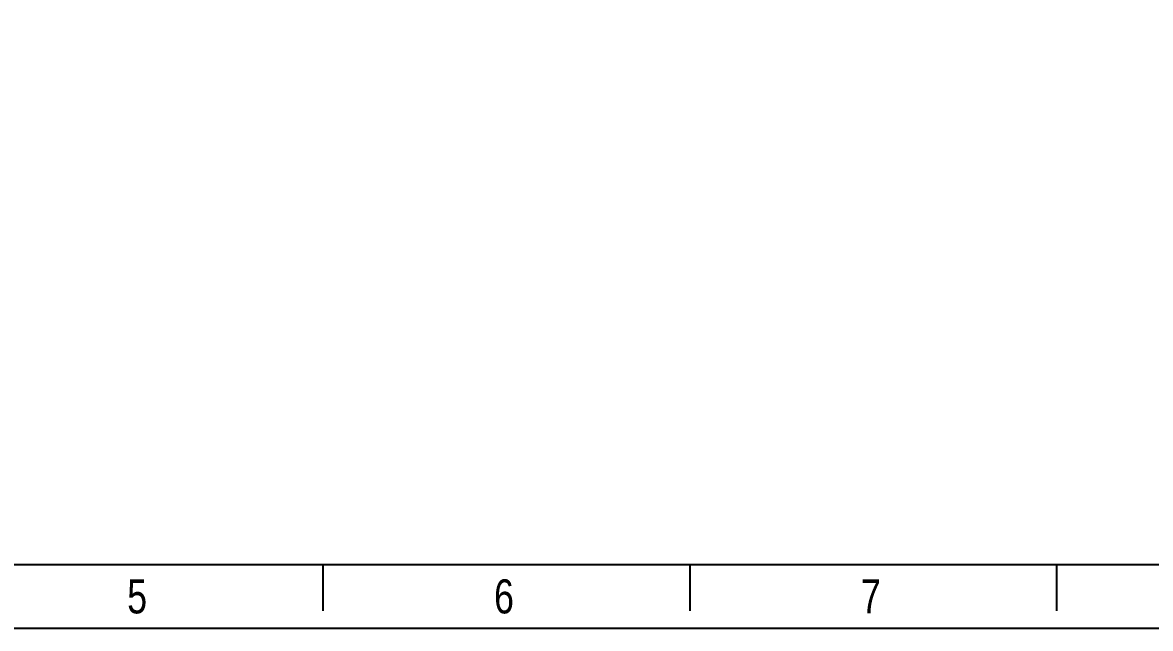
# Model space of a CAD drawing. Header units: millimetres. Extents: x 2185 to 26698, y 9658 to 17427.
# Drawn here: x 19340 to 22233, y 9660 to 11215 of the extents above; entities that cross this region are included whole.
import ezdxf

# ---------------------------------------------------------------- set-up
doc = ezdxf.new("R2010")
doc.units = ezdxf.units.MM
doc.styles.add('CKSTANDARD', font='arial.ttf')
doc.styles.add('Roamns', font='romans.shx')

# ---------------------------------------------------------------- blocks, each defined once
blk = doc.blocks.new('standard template')
for p, q in [((456.3, 5254.1), (37408.8, 5254.1)), ((15760.9, 4851.4), (15760.9, 5254.1)), ((18932.5, 4851.4), (18932.5, 5254.1)), ((22104.2, 4851.4), (22104.2, 5254.1))]:
    blk.add_line(p, q)
blk.add_lwpolyline([(37962.6, 4700.3), (-97.5, 4700.3), (-97.5, 30879.2), (37962.6, 30879.2)], close=True)
at = {"style": 'CKSTANDARD', "width": 0.75}
for s, p in [('5', (14065.8, 4830.4)), ('6', (17237.4, 4830.4)), ('7', (20409.1, 4830.4))]:
    blk.add_text(s, height=294.8, dxfattribs=at).set_placement(p)
at = {"style": 'Roamns'}
for tag, p in [('PAGE_NAME', (27466, 7593.7)), ('PROJECT_NAME', (27466, 6883.9)), ('DRAWN_NAME', (27466, 6174.1)), ('VERSION', (34241, 6174.1)), ('SELECT_DATA', (27466, 5464.4)), ('PAGE_NUMBER', (34241, 5464.4))]:
    blk.add_attdef(tag, p, '', height=284.5, dxfattribs=at)

msp = doc.modelspace()

# ---------------------------------------------------------------- block references
at = {"transparency": 33554595, "xscale": 0.2966866061522327, "yscale": 0.2966866061522327, "zscale": 0.2966866061522327}
msp.add_blockref('standard template', (15435.361, 8265.409), dxfattribs=at)

doc.saveas('drawing.dxf')
